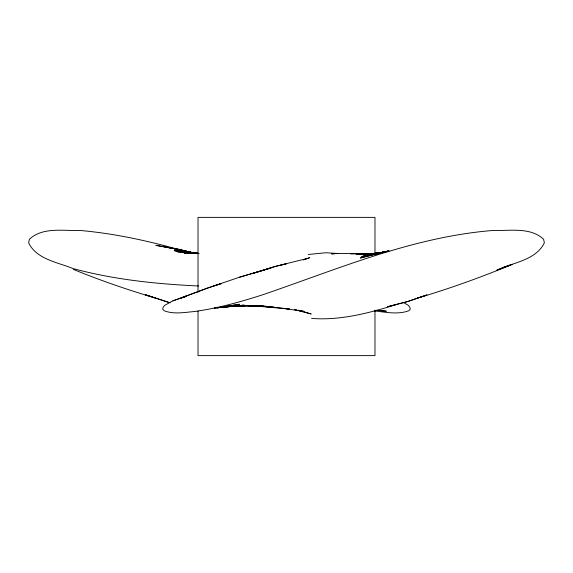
<?xml version="1.0" encoding="UTF-8"?>
<svg xmlns="http://www.w3.org/2000/svg" width="573" height="573" viewBox="0 0 573 573"><rect width="100%" height="100%" fill="white"/><g stroke="black" fill="none" stroke-linecap="round" stroke-linejoin="round"><path stroke-width="0.86" d="M239.578 277.182L270.907 267.999L239.578 277.182L207.419 288.126L172.86 300.854L164.637 305.359L163.083 307.372L162.746 309.205L164.129 310.724C173.691 314.505 184.384 312.414 194.304 311.54C217.396 308.389 239.915 302.05 262.083 294.988C337.44 269.296 412.302 236.936 492.572 230.504C509.29 231.062 530.304 226.693 543.627 239.299L544.35 242.88C535.819 260.386 512.785 262.506 496.906 270.134L510.579 264.984M227.56 306.799L243.718 305.495L221.106 307.3M187.178 295.625L180.875 298.118L207.419 288.126L221.307 283.592L213.428 286.02M303.425 259.784L309.592 257.7L303.375 259.898M417.373 298.139L407.919 301.477L387.577 306.705L407.919 301.477L426.964 294.945L417.373 298.139C449.655 288.642 481.291 277.153 512.398 264.346L503.266 267.448M172.86 300.854L180.087 298.433M396.251 304.607C368.897 313.094 340.434 320.651 311.605 318.416M180.939 298.182L185.201 296.929M382.771 252.406L374.148 254.813L384.247 252.134M383.043 252.12L360.302 258.015L375.673 254.118M280.791 265.055L286.407 263.766L275.004 266.509L252.621 273.507L275.004 266.509L306.548 258.638M366.147 256.174L388.372 250.988L361.656 256.568L389.096 250.967L374.026 253.968M386.159 251.64L363.884 255.859L386.231 251.576M221.3 307.286L239.521 304.277L219.774 307.35M386.309 251.676L365.123 255.408L382.721 252.292L366.706 254.749L382.384 252.428L366.491 254.613L381.998 252.55L364.077 254.326L378.624 253.03M235.811 305.237L216.959 307.894L232.122 306.082L214.252 308.038L244.198 305.13L220.741 307.149M308.281 254.469L325.951 252.743L338.722 253.56M229.923 306.505L216.644 307.601L219.33 307.436M227.889 306.634L244.829 305.839M334.696 253.724L331.473 253.86C348.004 252.614 364.643 254.72 381.21 253.295M381.21 253.237L361.405 254.369L372.593 253.538L359.751 254.247L367.694 253.789L355.976 254.219L363.733 253.853L350.49 253.753L353.691 253.703M233.727 305.953L262.613 305.667M238.053 305.688L264.124 306.14L237.867 305.688M248.875 305.875L267.297 306.469L263.007 306.269M261.295 306.19L252.707 305.789L289.573 309.019L264.898 306.261M198.702 285.991C156.429 284.043 114.013 279.638 73.058 268.572C57.751 262.276 36.522 259.333 28.65 242.88L29.373 239.299C42.696 226.693 63.71 231.062 80.428 230.504C115.911 233.641 150.806 241.426 184.979 251.318M261.202 306.261L269.797 306.949M261.231 306.276L274.209 307.336L269.947 306.834M198.652 253.409L177.702 251.869L198.81 253.474L174.658 250.781L198.566 253.517M376.748 310.301L386.403 311.182L377.113 310.287M198.91 253.553L191.002 252.55L198.759 253.581M264.841 306.226L268.243 306.634M283.22 308.446L304.019 311.383L298.153 310.265M198.459 253.588L174.192 250.344L198.709 253.588M374.477 310.91C385.758 312.192 397.898 314.821 408.871 310.724L410.254 309.205L409.917 307.372L408.363 305.359L403.156 302.351M196.496 253.581L176.233 249.026L155.87 245.33L170.281 248.002M197.348 253.474L176.226 250.021L197.843 253.553M294.801 309.635L296.477 309.95M196.46 253.474L178.146 250.079L197.957 253.631M176.233 249.026L162.668 246.254L193.165 252.886L177.071 248.854M294.916 309.714L311.168 313.968L298.504 310.272L300.13 310.788M197.284 253.617L184.628 250.988L196.482 253.603M195.873 253.538L178.54 249.37M192.592 252.98L190.229 252.406L192.578 253.065M169.314 302.565L145.213 294.665L170.081 302.816M188.753 252.134L192.12 253.03M181.677 250.193L187.965 251.919M155.627 298.139C127.808 289.816 100.296 280.462 73.437 269.425M374.978 253.946L374.978 217.375L198.022 217.375L198.022 292.294M374.978 310.136L374.978 355.625L198.022 355.625L198.022 311.032M197.828 253.366L184.033 253.073L198.681 253.488L194.376 253.03L197.828 253.366M259.476 306.125L256.038 305.846L259.497 306.132M192.084 252.5L174.808 250.086L198.129 253.581L192.084 252.5"/></g></svg>
